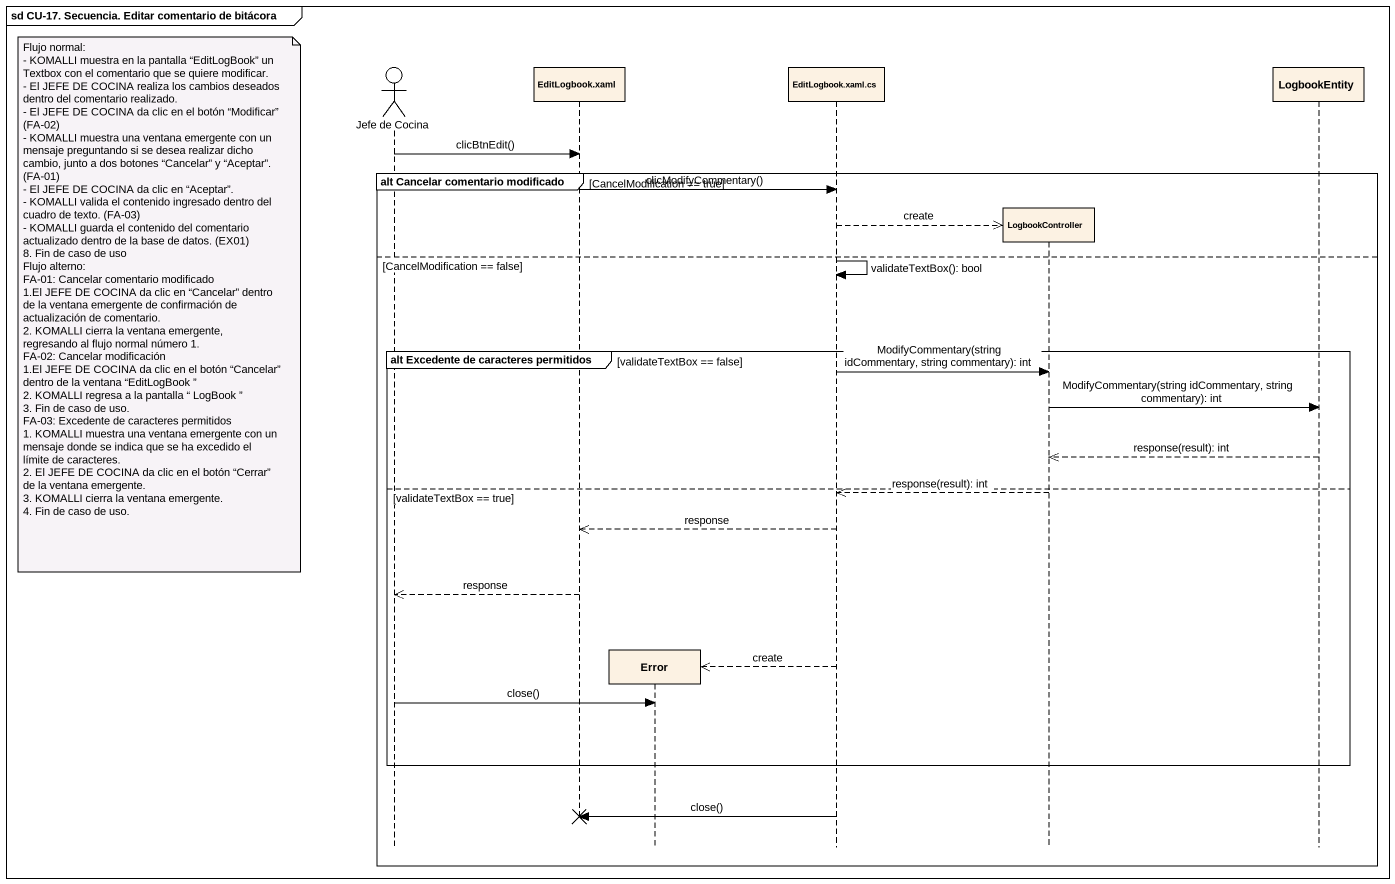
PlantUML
@startuml
mainframe sd CU-17. Secuencia. Editar comentario de bitácora
hide footbox
actor "Jefe de Cocina" as Jefe_de_Cocina
participant "EditLogbook.xaml" as EditLogbook_xaml
participant Error
participant "EditLogbook.xaml.cs" as EditLogbook_xaml_cs
participant LogbookController
participant LogbookEntity

Jefe_de_Cocina -> EditLogbook_xaml : clicBtnEdit()
group alt Cancelar comentario modificado [CancelModification == true]
  EditLogbook_xaml -> EditLogbook_xaml_cs : clicModifyCommentary()
  EditLogbook_xaml_cs -->> LogbookController ** : create
else CancelModification == false
  EditLogbook_xaml_cs -> EditLogbook_xaml_cs : validateTextBox(): bool
  note left of Jefe_de_Cocina
    Flujo normal:
    - KOMALLI muestra en la pantalla “EditLogBook” un Textbox con el comentario que se quiere modificar.
    - El JEFE DE COCINA realiza los cambios deseados dentro del comentario realizado.
    - El JEFE DE COCINA da clic en el botón “Modificar” (FA-02)
    - KOMALLI muestra una ventana emergente con un mensaje preguntando si se desea realizar dicho cambio, junto a dos botones “Cancelar” y “Aceptar”. (FA-01)
    - El JEFE DE COCINA da clic en “Aceptar”.
    - KOMALLI valida el contenido ingresado dentro del cuadro de texto. (FA-03)
    - KOMALLI guarda el contenido del comentario actualizado dentro de la base de datos. (EX01)
    8. Fin de caso de uso
    Flujo alterno:
    FA-01: Cancelar comentario modificado
    1.El JEFE DE COCINA da clic en “Cancelar” dentro de la ventana emergente de confirmación de actualización de comentario.
    2. KOMALLI cierra la ventana emergente, regresando al flujo normal número 1.
    FA-02: Cancelar modificación
    1.El JEFE DE COCINA da clic en el botón “Cancelar” dentro de la ventana “EditLogBook ”
    2. KOMALLI regresa a la pantalla “ LogBook ”
    3. Fin de caso de uso.
    FA-03: Excedente de caracteres permitidos
    1. KOMALLI muestra una ventana emergente con un mensaje donde se indica que se ha excedido el límite de caracteres.
    2. El JEFE DE COCINA da clic en el botón “Cerrar” de la ventana emergente.
    3. KOMALLI cierra la ventana emergente.
    4. Fin de caso de uso.
  end note
  group alt Excedente de caracteres permitidos [validateTextBox == false]
    EditLogbook_xaml_cs -> LogbookController : ModifyCommentary(string idCommentary, string commentary): int
    LogbookController -> LogbookEntity : ModifyCommentary(string idCommentary, string commentary): int
    LogbookEntity -->> LogbookController : response(result): int
  else validateTextBox == true
    LogbookController -->> EditLogbook_xaml_cs : response(result): int
    EditLogbook_xaml_cs -->> EditLogbook_xaml : response
    EditLogbook_xaml -->> Jefe_de_Cocina : response
    EditLogbook_xaml_cs -->> Error ** : create
    Jefe_de_Cocina -> Error : close()
  end
  EditLogbook_xaml_cs -> EditLogbook_xaml !! : close()
end
@enduml
